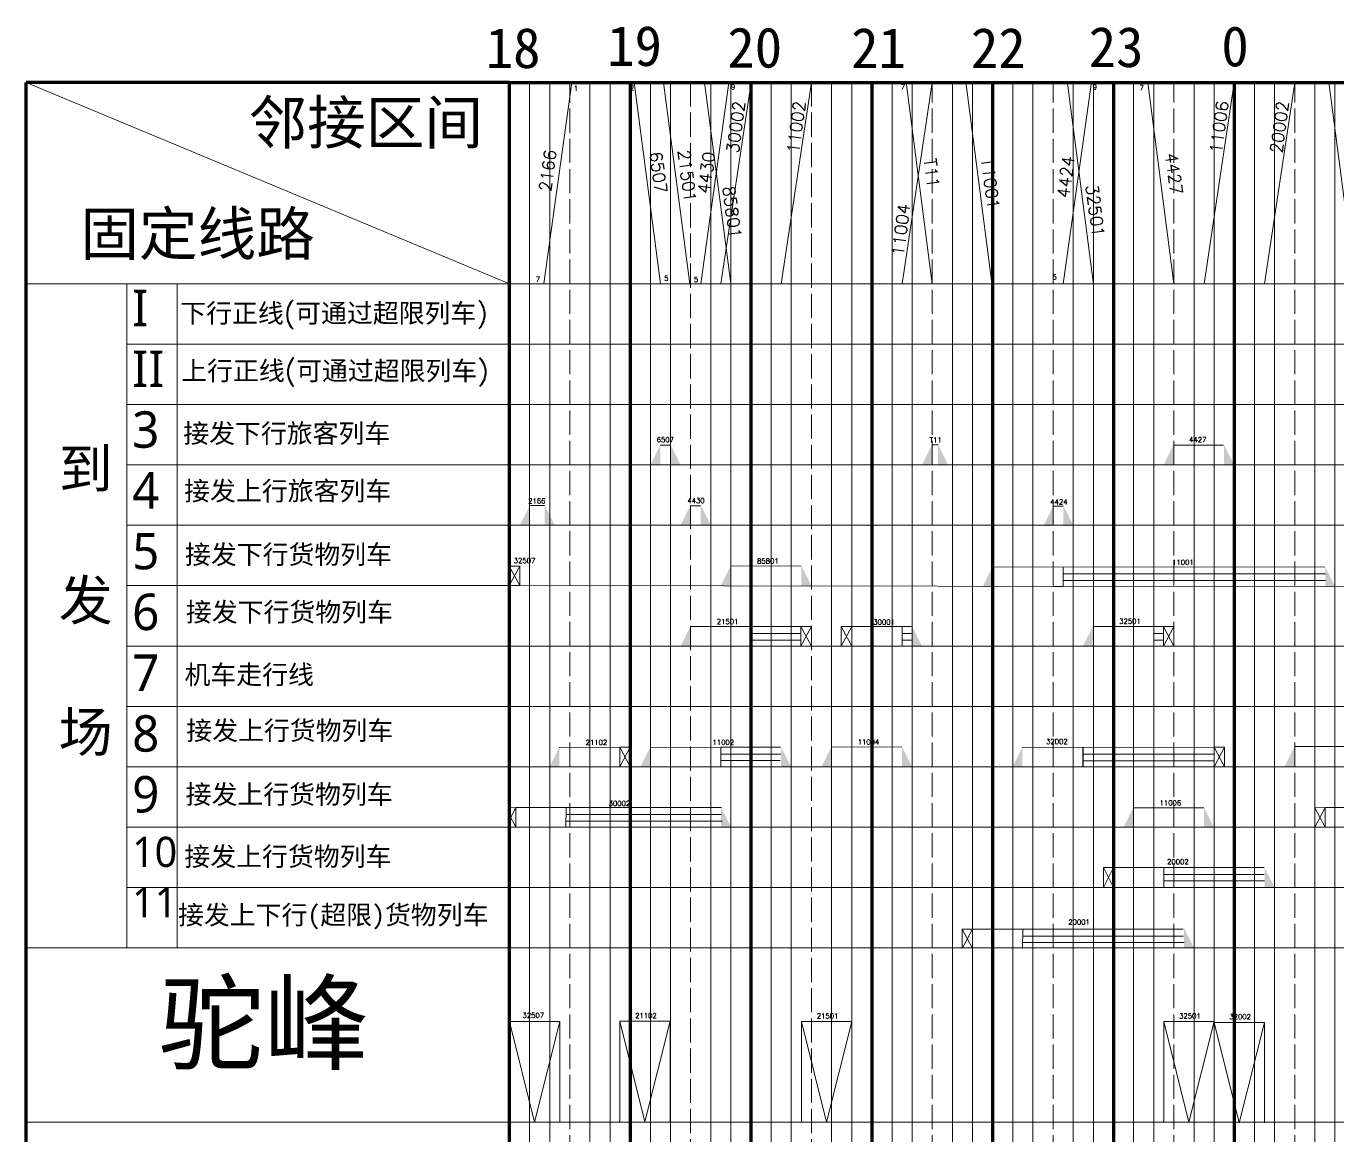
# Model space of a CAD drawing. Header units: millimetres. Extents: x 115 to 2476, y -663 to 894.
# Drawn here: x 115 to 766, y 163 to 714 of the extents above; entities that cross this region are included whole.
import ezdxf

# ---------------------------------------------------------------- set-up
doc = ezdxf.new("R2010")
doc.units = ezdxf.units.MM
doc.linetypes.add('ACAD_ISO02W100', pattern=[15, 12, -3])
doc.layers.get('0').update_dxf_attribs({"color": 3, "lineweight": 120})
for name, color, linetype, lineweight in [('10xian', 7, 'Continuous', 5), ('heizi', 7, 'Continuous', 5), ('十分格1', 3, 'Continuous', 20), ('十分格2', 3, 'ACAD_ISO02W100', 20), ('小时格1', 3, 'Continuous', 100), ('小时格2', 3, 'Continuous', 80), ('摘挂', 7, 'ACAD_ISO02W100', 5), ('站界线', 3, 'Continuous', 20)]:
    doc.layers.add(name, color=color, linetype=linetype, lineweight=lineweight)
doc.layers.add('文字', color=3, linetype='Continuous')
doc.styles.add('hz', font='txt.shx')

msp = doc.modelspace()

# ---------------------------------------------------------------- hatches: boundary and pattern name
at = {"layer": '十分格2', "linetype": 'ByBlock', "true_color": 0xed1f24}
for points in [[(424.96, 495.92), (429.96, 505.92), (429.96, 495.92)], [(440.01, 495.97), (435.01, 505.97), (435.01, 495.97)], [(559.9, 496.04), (564.9, 506.04), (564.9, 496.04)], [(572.8, 496.09), (567.8, 506.09), (567.8, 496.09)], [(679.87, 496.05), (684.87, 506.05), (684.87, 496.05)], [(714.89, 496.1), (709.89, 506.1), (709.89, 496.1)], [(360.13, 465.96), (365.13, 475.96), (365.13, 465.96)], [(377.56, 466), (372.56, 476), (372.56, 466)], [(439.96, 465.91), (444.96, 475.91), (444.96, 465.91)], [(455, 465.96), (450, 475.96), (450, 465.96)], [(620.13, 465.62), (625.13, 475.62), (625.13, 465.62)], [(635.17, 465.67), (630.17, 475.67), (630.17, 465.67)]]:
    msp.add_hatch(color=240, dxfattribs=at).paths.add_polyline_path(points)
at = {"layer": '十分格2', "linetype": 'ByBlock', "true_color": 0x000000}
for points in [[(459.96, 435.88), (464.96, 445.88), (464.96, 435.88)], [(504.98, 435.94), (499.98, 445.94), (499.98, 435.94)], [(590, 435.4), (595, 445.4), (595, 435.4)], [(765.2, 435.31), (760.2, 445.31), (760.2, 435.31)], [(439.97, 405.85), (444.97, 415.85), (444.97, 405.85)], [(560.1, 405.68), (555.1, 415.68), (555.1, 405.68)], [(639.81, 405.98), (644.81, 415.98), (644.81, 405.98)], [(374.83, 345.78), (379.83, 355.78), (379.83, 345.78)], [(420.01, 345.83), (425.01, 355.83), (425.01, 345.83)], [(494.81, 345.89), (489.81, 355.89), (489.81, 345.89)], [(509.96, 346.01), (514.96, 356.01), (514.96, 346.01)], [(554.97, 346.06), (549.97, 356.06), (549.97, 346.06)], [(604.81, 345.76), (609.81, 355.76), (609.81, 345.76)], [(740.01, 346.18), (745.01, 356.18), (745.01, 346.18)], [(465.11, 315.99), (460.11, 325.99), (460.11, 315.99)], [(659.89, 315.75), (664.89, 325.75), (664.89, 315.75)], [(704.9, 315.81), (699.9, 325.81), (699.9, 315.81)], [(735.02, 285.99), (730.02, 295.99), (730.02, 285.99)], [(694.98, 255.95), (689.98, 265.95), (689.98, 255.95)]]:
    msp.add_hatch(color=18, dxfattribs=at).paths.add_polyline_path(points)

# ---------------------------------------------------------------- linework, layer by layer
msp.add_line((115, -604), (115, 686))
at = {"layer": '10xian', "color": 18, "linetype": 'ByBlock', "true_color": 0x000000}
for p, q in [((460, 586), (475, 686)), ((730, 586), (745, 686)), ((455, 586), (460, 586)), ((630, 435.63), (630, 445.25)), ((630, 445.25), (630, 441.92)), ((630, 441.92), (760.35, 441.92)), ((760.27, 438.59), (630, 438.59)), ((625, 435.63), (630, 435.63)), ((519.79, 415.65), (519.79, 405.97)), ((524.99, 415.67), (549.99, 415.67)), ((549.99, 415.67), (555, 415.67)), ((549.99, 415.67), (549.99, 406)), ((674.76, 415.71), (679.79, 415.68)), ((675, 406), (675, 415.71)), ((679.79, 412.28), (675, 412.28)), ((675, 412.28), (675, 408.95)), ((679.79, 415.61), (679.79, 412.28)), ((675, 408.95), (679.79, 408.95)), ((459.94, 355.7), (489.62, 355.7)), ((639.77, 355.66), (639.77, 346)), ((355, 325.68), (355, 316)), ((358.21, 325.69), (383.21, 325.69)), ((382.94, 325.65), (383.21, 325.69)), ((383.21, 325.69), (383, 316)), ((383.5, 325.69), (460.31, 325.69)), ((755, 325.68), (755, 316)), ((760.21, 325.69), (785.21, 325.69)), ((680.01, 295.92), (729.85, 295.92)), ((579.82, 265.34), (579.82, 255.67)), ((585.03, 265.36), (610.03, 265.36)), ((609.76, 265.31), (610.03, 265.36)), ((610.03, 265.36), (609.82, 255.67)), ((610.03, 265.36), (689.64, 265.36))]:
    msp.add_line(p, q, dxfattribs=at)
at = {"layer": '10xian', "color": 152, "linetype": 'ByBlock', "true_color": 0x2776bb}
for p, q in [((490, 586), (505, 686)), ((550, 586), (565, 686)), ((700, 586), (715, 686))]:
    msp.add_line(p, q, dxfattribs=at)
at = {"layer": 'heizi'}
msp.add_line((395, 636), (395, 646.8), dxfattribs=at)
at = {"layer": '十分格1'}
for p, q in [((115, 686), (145, 686)), ((115, 686), (119, 686)), ((115, 686), (155, 686)), ((205, 686), (175, 686)), ((235, 686), (195, 686)), ((295, 686), (315, 686)), ((365, 686), (365, -554)), ((375, -554), (375, 686)), ((395, -554), (395, 686)), ((405, -554), (405, 686)), ((425, -554), (425, 686)), ((435, 686), (435, -554)), ((455, -554), (455, 686)), ((465, 686), (465, -554)), ((485, 686), (485, -554)), ((495, -445.58), (495, 686)), ((515, 686), (515, -554)), ((525, -554), (525, 686)), ((545, -554), (545, 686)), ((555, 686), (555, -554)), ((575, -554), (575, 686)), ((585, 686), (585, -554)), ((605, 686), (605, -554)), ((615, -554), (615, 686)), ((635, 686), (635, -554)), ((645, -554), (645, 686)), ((665, -554), (665, 686)), ((675, 686), (675, -554)), ((695, -554), (695, 686)), ((705, 686), (705, -554)), ((725, 686), (725, -554)), ((735, -554), (735, 686)), ((755, 686), (755, -554)), ((765, -554), (765, 686))]:
    msp.add_line(p, q, dxfattribs=at)
at = {"layer": '十分格2', "linetype": 'ACAD_ISO02W100'}
for p, q in [((115, 686), (115, 586)), ((355, 686), (415, 686))]:
    msp.add_line(p, q, dxfattribs=at)
at = {"layer": '十分格2', "color": 18, "linetype": 'ByBlock', "true_color": 0x000000}
for p, q in [((115, 686), (115, 586)), ((355, 586), (115, 686)), ((431.53, 685.91), (444.53, 585.91)), ((632.08, 685.62), (645.08, 585.62)), ((762, 686.12), (775, 586.12)), ((115, 586), (355, 586)), ((115, 586), (115, 256)), ((115, 586), (165, 586)), ((165, 586), (165, 256)), ((190, 256), (190, 586)), ((190, 586), (190, 556)), ((355, 586), (1795, 586)), ((190, 556), (165, 556)), ((190, 556), (355, 556)), ((355, 556), (190, 556)), ((190, 556), (190, 526)), ((355, 556), (1795, 556)), ((190, 526), (165, 526)), ((165, 526), (190, 526)), ((190, 526), (355, 526)), ((355, 526), (190, 526)), ((190, 526), (190, 496)), ((190, 526), (190, 496)), ((355, 526), (1794.67, 526)), ((190, 496), (165, 496)), ((165, 496), (190, 496)), ((190, 496), (355, 496)), ((355, 496), (190, 496)), ((190, 496), (190, 466)), ((190, 496), (190, 466)), ((355, 496), (1795, 496)), ((190, 466), (165, 466)), ((165, 466), (190, 466)), ((190, 466), (355, 466)), ((355, 466), (190, 466)), ((190, 466), (190, 436)), ((190, 466), (190, 436)), ((355, 466), (1795, 466)), ((190, 436), (165, 436)), ((165, 436), (190, 436)), ((190, 436), (355, 436)), ((355, 436), (190, 436)), ((190, 436), (190, 406)), ((190, 436), (190, 406)), ((355, 436), (1795, 434)), ((190, 406), (165, 406)), ((165, 406), (190, 406)), ((190, 406), (355, 406)), ((355, 406), (190, 406)), ((190, 406), (190, 376)), ((190, 406), (190, 376)), ((355, 406), (1795, 406)), ((190, 376), (165, 376)), ((165, 376), (190, 376)), ((190, 376), (355, 376)), ((355, 376), (190, 376)), ((190, 376), (190, 346)), ((190, 376), (190, 346)), ((355, 376), (1795, 376)), ((190, 346), (165, 346)), ((165, 346), (190, 346)), ((190, 346), (355, 346)), ((355, 346), (190, 346)), ((190, 346), (190, 316)), ((190, 346), (190, 316)), ((355, 346), (1795, 346)), ((190, 316), (165, 316)), ((165, 316), (190, 316)), ((190, 316), (355, 316)), ((355, 316), (190, 316)), ((190, 316), (190, 286)), ((190, 316), (190, 286)), ((355, 316), (1795, 316)), ((190, 286), (165, 286)), ((190, 286), (355, 286)), ((355, 286), (1795, 286)), ((115, 256), (355, 256)), ((115, 256), (115, 82.89)), ((165, 256), (190, 256)), ((355, 256), (1795, 256)), ((115, 169.45), (355, 169.45)), ((355, 169.45), (1795, 169.45))]:
    msp.add_line(p, q, dxfattribs=at)
at = {"layer": '十分格2'}
for p, q in [((356.98, 686.05), (356.98, 686.22)), ((385, -554), (385, 686)), ((445, 686), (445, -554)), ((505, 686), (505, -554)), ((565, -554), (565, 686)), ((625, -554), (625, 686)), ((685, -554), (685, 686)), ((745, -554), (745, 686))]:
    msp.add_line(p, q, dxfattribs=at)
at = {"layer": '十分格2', "color": 240, "linetype": 'ByBlock', "true_color": 0xed1f24}
for p, q in [((386, 686), (372, 586.11)), ((417, 686), (430, 586)), ((464, 685.84), (450, 586)), ((552, 686.14), (565, 586)), ((644, 686.09), (630, 586)), ((672, 686), (685, 586))]:
    msp.add_line(p, q, dxfattribs=at)
at = {"layer": '十分格2', "color": 152, "linetype": 'ByBlock', "true_color": 0x2776bb}
for p, q in [((451.89, 686.06), (464.89, 586.06)), ((581.65, 686.31), (594.65, 586.31))]:
    msp.add_line(p, q, dxfattribs=at)
at = {"layer": '小时格1'}
for p, q in [((355, 686), (115, 686)), ((355, 686), (2035, 686)), ((355, -554), (355, 686)), ((355, 686), (715, 686)), ((715, 686), (715, -554))]:
    msp.add_line(p, q, dxfattribs=at)
at = {"layer": '小时格2'}
for p, q in [((415, 686), (415, -554)), ((475, -554), (475, 686)), ((535, 686), (535, -554)), ((535, 686), (535, -554)), ((595, -554), (595, 686)), ((655, 686), (655, -554))]:
    msp.add_line(p, q, dxfattribs=at)
at = {"layer": '摘挂', "color": 240, "linetype": 'ByBlock', "true_color": 0xed1f24}
for p, q in [((429.86, 505.74), (434.86, 505.74)), ((564.89, 505.99), (567.89, 505.99)), ((684.77, 505.86), (709.61, 505.86)), ((365.02, 475.78), (372.36, 475.8)), ((444.85, 475.72), (449.85, 475.72)), ((625.02, 475.44), (630.02, 475.44))]:
    msp.add_line(p, q, dxfattribs=at)
at = {"layer": '摘挂', "color": 18, "linetype": 'ByBlock', "true_color": 0x000000}
for p, q in [((354.94, 445.72), (360.14, 445.73)), ((354.94, 436.04), (360.14, 445.73)), ((360.14, 436.04), (354.94, 445.72)), ((354.94, 445.72), (354.94, 436.04)), ((360.14, 445.73), (360.14, 436.04)), ((464.86, 445.7), (499.92, 445.8)), ((594.9, 445.22), (759.98, 445.32)), ((354.94, 436.04), (360.14, 436.04)), ((444.87, 415.66), (499.79, 415.68)), ((474.79, 412.19), (499.79, 412.19)), ((474.92, 415.57), (474.92, 405.96)), ((499.79, 415.68), (505, 415.69)), ((499.79, 406), (505, 415.69)), ((505, 406), (499.79, 415.68)), ((499.79, 415.68), (499.79, 406)), ((505, 415.69), (505, 406)), ((519.79, 415.65), (524.99, 415.67)), ((519.79, 405.97), (524.99, 415.67)), ((524.99, 405.97), (519.79, 415.65)), ((524.99, 415.67), (524.99, 405.97)), ((549.86, 412.2), (555, 412.2)), ((674.76, 415.71), (645, 415.71)), ((679.79, 415.68), (685, 415.69)), ((679.79, 406), (685, 415.69)), ((685, 406), (679.79, 415.68)), ((679.79, 415.68), (679.79, 406)), ((679.79, 415.61), (679.79, 406)), ((685, 415.69), (685, 406)), ((474.8, 408.97), (499.79, 408.97)), ((499.79, 406), (505, 406)), ((549.92, 408.99), (555, 408.99)), ((679.79, 406), (685, 406)), ((379.73, 355.59), (409.79, 355.68)), ((409.79, 355.68), (415, 355.69)), ((409.79, 346), (415, 355.69)), ((409.79, 355.68), (409.79, 346)), ((415, 346), (409.79, 355.68)), ((409.79, 355.68), (409.79, 346)), ((415, 355.69), (415, 346)), ((424.91, 355.65), (459.97, 355.75)), ((459.81, 352.31), (489.74, 352.31)), ((459.94, 355.7), (459.94, 346.08)), ((514.85, 355.82), (549.92, 355.92)), ((609.7, 355.57), (705, 355.68)), ((639.77, 352.23), (705, 352.23)), ((639.89, 355.61), (639.89, 346)), ((705, 355.68), (710.21, 355.69)), ((705, 346), (710.21, 355.69)), ((705, 355.68), (705, 346)), ((710.21, 346), (705, 355.68)), ((705, 355.68), (705, 346)), ((710.21, 355.69), (710.21, 346)), ((744.9, 356), (779.97, 356.1)), ((409.79, 346), (415, 346)), ((459.81, 349.1), (489.5, 349.1)), ((639.77, 349.01), (705, 349.01)), ((705, 346), (710.21, 346)), ((355, 325.68), (358.21, 325.69)), ((355, 319.72), (358.21, 325.69)), ((358.21, 325.69), (358.21, 316)), ((664.78, 325.57), (699.85, 325.67)), ((755, 325.68), (760.21, 325.69)), ((755, 316), (760.21, 325.69)), ((760.21, 316), (755, 325.68)), ((760.21, 325.69), (760.21, 316)), ((358.21, 316), (355, 321.96)), ((383.04, 322.23), (460.18, 322.23)), ((383.06, 319.01), (460.68, 319.01)), ((649.99, 286), (649.99, 296)), ((649.99, 296), (654.99, 296)), ((654.99, 286), (649.99, 296)), ((649.99, 296), (649.99, 286)), ((649.99, 286), (654.99, 296)), ((654.99, 296), (654.99, 286)), ((654.99, 296), (679.99, 296)), ((680.01, 295.92), (680.01, 285.82)), ((679.86, 289.32), (730.05, 289.32)), ((680.01, 292.54), (729.85, 292.54)), ((579.82, 265.34), (585.03, 265.36)), ((579.82, 255.67), (585.03, 265.36)), ((585.03, 255.67), (579.82, 265.34)), ((585.03, 265.36), (585.03, 255.67)), ((609.95, 261.9), (689.81, 261.9)), ((609.95, 258.68), (690.15, 258.68)), ((355, 169.45), (355, 219.45)), ((367.5, 169.45), (355, 219.45)), ((355, 219.45), (380, 219.45)), ((367.5, 169.45), (380, 219.45)), ((380, 169.45), (380, 219.45)), ((409.77, 169.53), (409.77, 219.53)), ((422.27, 169.53), (409.77, 219.53)), ((409.77, 219.53), (434.77, 219.53)), ((422.27, 169.53), (434.77, 219.53)), ((434.77, 169.53), (434.77, 219.53)), ((500, 169.45), (500, 219.45)), ((512.5, 169.45), (500, 219.45)), ((500, 219.45), (525, 219.45)), ((512.5, 169.45), (525, 219.45)), ((525, 169.45), (525, 219.45)), ((679.93, 169.45), (679.93, 219.45)), ((692.43, 169.45), (679.93, 219.45)), ((679.93, 219.45), (704.93, 219.45)), ((692.43, 169.45), (704.93, 219.45)), ((704.93, 169.45), (704.93, 219.45)), ((704.93, 169.03), (704.93, 219.03)), ((717.43, 169.03), (704.93, 219.03)), ((704.93, 219.03), (729.93, 219.03)), ((717.43, 169.03), (729.93, 219.03)), ((729.93, 169.03), (729.93, 219.03)), ((465, 169.45), (470, 169.45))]:
    msp.add_line(p, q, dxfattribs=at)
at = {"layer": '站界线'}
for q in [(355, 681), (355, 636)]:
    msp.add_line((355, 686), q, dxfattribs=at)

# ---------------------------------------------------------------- texts
at = {"layer": '10xian', "attachment_point": 1, "style": 'hz'}
for s, width, gutter_width, heights, insert, char_height in [('{\\fSimSun|b0|i0|c134|p2;邻接区间}', 128.378, 27.19, [50.94], (225.41, 676.79), 21.3442), ('{\\fSimSun|b0|i0|c134|p2;固定线路}', 133.1094, 27.19, [56.21], (141.9, 621.56), 21.3442), ('{\\fMicrosoft YaHei|b0|i0|c134|p34;I\\PII\\P3\\P4\\P5\\P6\\P7\\P8\\P9\\P\\H0.82797x;10\\P11}', 18.1165, 23.08, [329.52], (167.63, 583.02), 18.1165), ('{\\fSimSun|b0|i0|c134|p2;到\\P\\P发\\P\\P场}', 34.4204, 25, [0], (131.16, 503.97), 19.6232), ('{\\fSimSun|b0|i0|c134|p2;驼峰}', 172.702, 48.93, [0], (180.64, 237.91), 38.4042)]:
    msp.add_mtext_dynamic_manual_height_columns(s, width=width, gutter_width=gutter_width, heights=heights, dxfattribs=dict(at, insert=insert, char_height=char_height))
at = {"layer": '十分格2', "color": 240, "linetype": 'ByBlock', "true_color": 0xed1f24, "char_height": 2.5, "attachment_point": 1, "style": 'hz'}
for s, heights, insert in [('1', [2.5], (387.03, 684.38)), ('2', [0], (414.81, 684.61)), ('9', [0], (465.03, 685.07)), ('7', [0], (549.35, 685.04)), ('9', [0], (644.66, 684.95)), ('7', [0], (667.98, 684.65)), ('7', [0], (368.05, 589.44)), ('5', [0], (431.84, 589.96)), ('5', [0], (446.61, 589.34)), ('5', [0], (624.73, 590.59))]:
    msp.add_mtext_dynamic_manual_height_columns(s, width=4.6917, gutter_width=12.5, heights=heights, dxfattribs=dict(at, insert=insert))
at = {"layer": '十分格2', "color": 18, "linetype": 'ByBlock', "true_color": 0x000000, "char_height": 6.073, "style": 'hz'}
for s, insert, attachment_point, rotation in [('30002', (466.19, 677.16), 3, 82.42882), ('20002', (736.19, 677.16), 3, 82.42882), ('21501', (444.53, 652.87), 1, 277.57118), ('32501', (647.22, 635.56), 1, 277.57118)]:
    msp.add_mtext_dynamic_manual_height_columns(s, width=63.3086, gutter_width=30.37, heights=[0], dxfattribs=dict(at, insert=insert, attachment_point=attachment_point, rotation=rotation))
at = {"layer": '十分格2', "color": 152, "linetype": 'ByBlock', "true_color": 0x2776bb, "char_height": 6.073, "style": 'hz'}
for s, insert, attachment_point, rotation in [('11002', (496.19, 677.16), 3, 82.42882), ('11006', (706.19, 677.16), 3, 82.42882), ('11001', (595.11, 649.34), 1, 277.57118), ('85801', (466.89, 634.85), 1, 277.57118), ('11004', (548.15, 626.11), 3, 82.42882)]:
    msp.add_mtext_dynamic_manual_height_columns(s, width=63.3086, gutter_width=30.37, heights=[0], dxfattribs=dict(at, insert=insert, attachment_point=attachment_point, rotation=rotation))
at = {"layer": '十分格2', "color": 240, "linetype": 'ByBlock', "true_color": 0xed1f24, "char_height": 6.073, "style": 'hz'}
for s, insert, attachment_point, rotation in [('2166', (372.42, 652.94), 3, 82.42882), ('6507', (430.6, 652), 1, 277.57118), ('4430', (451.19, 651.88), 3, 82.42882), ('T11', (566.73, 648.59), 1, 277.57118), ('4424', (629.72, 649.81), 3, 82.42882), ('4427', (686.64, 651.41), 1, 277.57118)]:
    msp.add_mtext_dynamic_manual_height_columns(s, width=63.3086, gutter_width=30.37, heights=[0], dxfattribs=dict(at, insert=insert, attachment_point=attachment_point, rotation=rotation))
at = {"layer": '十分格2', "color": 18, "linetype": 'ByBlock', "true_color": 0x000000, "char_height": 9.4217, "attachment_point": 1, "style": 'hz'}
for s, insert in [('{\\fSimSun|b0|i0|c134|p2;下行正线}({\\fSimSun|b0|i0|c134|p2;可通过超限列车})', (191.52, 576.09)), ('{\\fSimSun|b0|i0|c134|p2;上行正线}({\\fSimSun|b0|i0|c134|p2;可通过超限列车})', (191.98, 547.48)), ('{\\fSimSun|b0|i0|c134|p2;接发下行旅客列车}', (193, 516.38)), ('{\\fSimSun|b0|i0|c134|p2;接发上行旅客列车}', (193.46, 487.77)), ('{\\fSimSun|b0|i0|c134|p2;接发下行货物列车}', (193.85, 456.2)), ('{\\fSimSun|b0|i0|c134|p2;接发下行货物列车}', (194.3, 427.6)), ('{\\fSimSun|b0|i0|c134|p2;机车走行线}', (193.63, 396.49)), ('{\\fSimSun|b0|i0|c134|p2;接发上行货物列车}', (194.51, 368.74)), ('{\\fSimSun|b0|i0|c134|p2;接发上行货物列车}', (194.2, 337.02)), ('{\\fSimSun|b0|i0|c134|p2;接发上行货物列车}', (193.58, 306.15)), ('{\\fSimSun|b0|i0|c134|p2;接发上下行(超限)货物列车}', (190.4, 277.12))]:
    msp.add_mtext_dynamic_manual_height_columns(s, width=164.2984, gutter_width=47.11, heights=[0], dxfattribs=dict(at, insert=insert))
at = {"layer": '摘挂', "color": 240, "linetype": 'ByBlock', "true_color": 0xed1f24, "char_height": 2.5, "attachment_point": 1, "style": 'hz'}
for s, insert in [('6507', (428.12, 509.79)), ('T11', (563.74, 509.6)), ('4427', (692.6, 509.72)), ('2166', (364.31, 479.35)), ('4430', (443.37, 479.51)), ('4424', (623.64, 478.85))]:
    msp.add_mtext_dynamic_manual_height_columns(s, width=14.5575, gutter_width=12.5, heights=[0], dxfattribs=dict(at, insert=insert))
at = {"layer": '摘挂', "color": 18, "linetype": 'ByBlock', "true_color": 0x000000, "char_height": 2.5, "attachment_point": 1, "style": 'hz'}
for s, width, heights, insert in [('32507', 14.5575, [0], (357.14, 449.71)), ('85801', 14.5575, [0], (477.98, 449.45)), ('11001', 14.5575, [0], (684.14, 448.82)), ('21501', 14.5575, [2.5], (457.99, 419.41)), ('30001', 14.5575, [0], (535.71, 419.12)), ('32501', 14.5575, [2.5], (657.83, 419.55)), ('21102', 14.5575, [0], (392.85, 359.34)), ('11002', 14.5575, [0], (455.86, 359.4)), ('11004', 14.5575, [0], (527.97, 359.57)), ('32002', 10.4861, [2.5], (621.56, 359.8)), ('30002', 14.5575, [0], (404.26, 329.05)), ('11006', 14.5575, [0], (677.9, 329.32)), ('20002', 14.5575, [0], (681.63, 300.06)), ('20001', 14.5575, [0], (632.56, 270.1)), ('32507', 14.5575, [0], (361.48, 223.74)), ('21102', 14.5575, [0], (417.41, 223.57)), ('21501', 14.5575, [0], (507.64, 223.48)), ('32501', 14.5575, [0], (687.57, 223.48)), ('32002', 14.5575, [0], (712.57, 223.07))]:
    msp.add_mtext_dynamic_manual_height_columns(s, width=width, gutter_width=12.5, heights=heights, dxfattribs=dict(at, insert=insert))
at = {"layer": '文字', "char_height": 20, "width": 48.0791, "attachment_point": 1}
for s, insert in [('{\\fSimSun|b0|i0|c134|p2;18}', (343.23, 713.16)), ('{\\fSimSun|b0|i0|c134|p2;19}', (403.54, 714.2)), ('{\\fSimSun|b0|i0|c134|p2;20}', (463.23, 713.38)), ('{\\fSimSun|b0|i0|c134|p2;21}', (524.72, 713.14)), ('{\\fSimSun|b0|i0|c134|p2;22}', (584.19, 713.14)), ('{\\fSimSun|b0|i0|c134|p2;23}', (642.69, 713.64)), ('{\\fSimSun|b0|i0|c134|p2;0}', (708.58, 714))]:
    msp.add_mtext(s, dxfattribs=dict(at, insert=insert))

doc.saveas('drawing.dxf')
